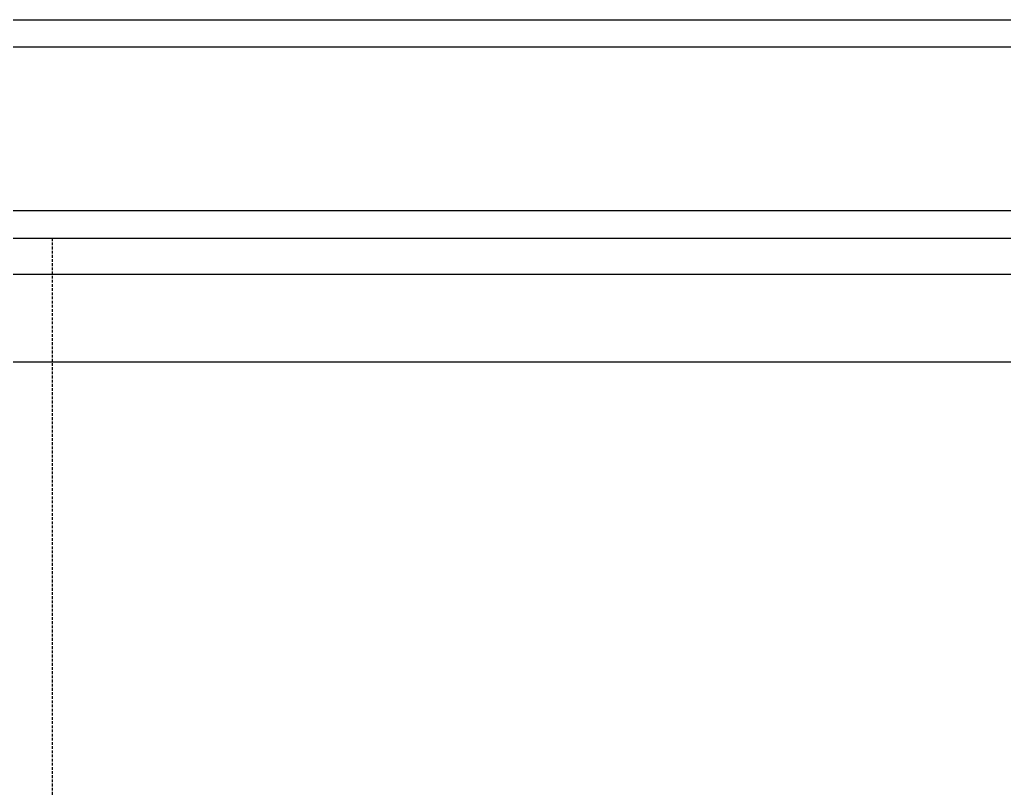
# Model space of a CAD drawing. Header units: millimetres. Extents: x 0 to 181737, y 0 to 59400.
# Drawn here: x 114949.9 to 115400.4, y 31403.3 to 31755 of the extents above; entities that cross this region are included whole.
import ezdxf

# ---------------------------------------------------------------- set-up
doc = ezdxf.new("R2010")
doc.units = ezdxf.units.MM
doc.header["$LTSCALE"] = 0.2
doc.linetypes.add('HIDDEN', pattern=[9.525, 6.35, -3.175])
doc.layers.add('A_什器', color=9, linetype='HIDDEN')
doc.layers.add('A_建築', color=8, linetype='Continuous')

msp = doc.modelspace()

# ---------------------------------------------------------------- linework, layer by layer
at = {"layer": 'A_什器'}
msp.add_lwpolyline([(114964.8, 31655), (114964.8, 29405), (117014.8, 29405), (117014.8, 31655)], dxfattribs=at)
at = {"layer": 'A_建築'}
for p, q in [((114664.8, 31755), (115838.52, 31755)), ((114764.8, 31655), (115838.52, 31655))]:
    msp.add_line(p, q, dxfattribs=at)
at = {"layer": 'A_建築', "linetype": 'Continuous'}
for p, q in [((114863.52, 31638.5), (115788.52, 31638.5)), ((114863.52, 31598.5), (115788.52, 31598.5))]:
    msp.add_line(p, q, dxfattribs=at)
for points in [[(115838.52, 31742.5), (114677.3, 31742.5), (114677.3, 29000)], [(115838.52, 31667.5), (114752.3, 31667.5), (114752.3, 29000)]]:
    msp.add_lwpolyline(points, dxfattribs=at)

doc.saveas('drawing.dxf')
